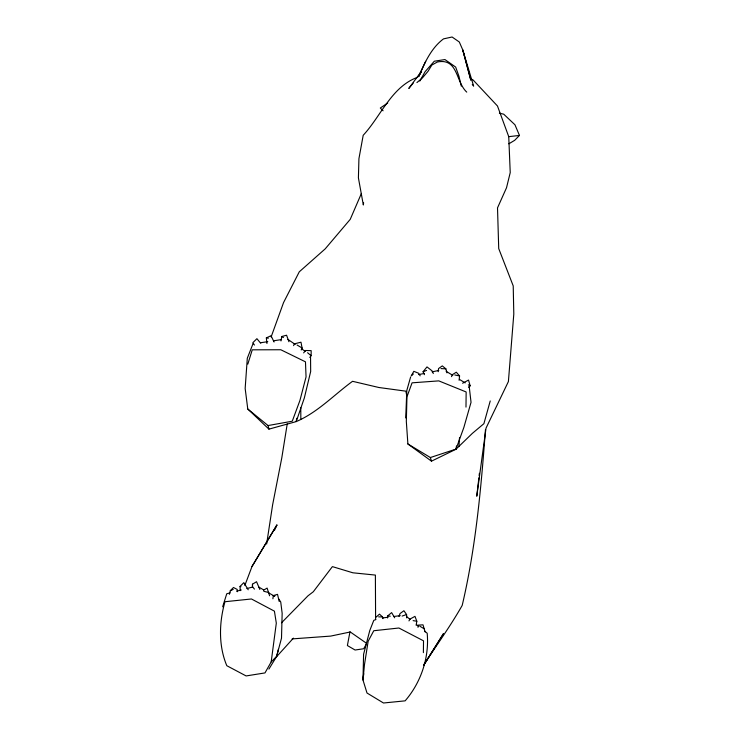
<?xml version="1.0" encoding="UTF-8"?>
<svg xmlns="http://www.w3.org/2000/svg" width="740" height="740" viewBox="0 0 740 740"><rect width="100%" height="100%" fill="white"/><g stroke="black" fill="none" stroke-linecap="round" stroke-linejoin="round"><path stroke-width="1.11" d="M259.86 589.466L256.539 581.714L252.479 584.184L252.47 586.589L254.44 589.114M423.391 652.634L423.521 640.831L398.897 628.01L373.774 630.73L368.159 641.238L364.469 664.677L362.989 680.014L367.003 693.019L383.496 703L405.132 700.845C421.051 682.447 429.385 657.49 427.193 633.227L424.492 631.054M465.987 407.102L466.154 391.969L438.783 380.878L412.069 382.83L406.954 396.797L406.325 421.411L407.888 443.982L431.485 461.159L455.942 449.273L472.398 433.335L483.904 423.668L490.232 400.96M405.724 417.915L406.815 390.424L410.626 376.984M458.92 446.581L459.54 437.497M485.459 429.709C481.065 488.641 475.755 547.804 462.195 605.422C450.558 625.985 436.674 645.002 423.835 664.714M387.51 617.965L387.704 615.948L391.608 612.6L394.688 617.798M438.2 371.684L438.543 368.566L442.289 365.893L445.868 368.825L446.988 372.877M459.096 380.249L459.577 375.957L456.312 372.211L452.501 374.597L451.511 376.669M478.873 477.901L476.773 496.226L486.023 428.146L508.399 381.553L513.801 314.065L513.218 285.908L498.723 248.594L497.511 207.875L506.521 187.756L510.23 172.596L508.741 136.66L497.484 106.005L473.138 80.013L471.241 78.995M479.132 475.607L479.4 473.313M363.747 673.668L362.989 680.014L363.581 654.317L369.769 630.563L373.783 620.361L375.901 619.574M363.618 202.797L363.331 204.98L358.41 177.887L358.928 158.684L363.201 135.281C381.007 116.134 391.506 86.617 417.795 77.2M271.182 661.93L276.307 623.145L274.42 611.157L251.452 598.975L224.978 601.722C219.077 622.34 218.374 645.706 226.81 665.713L246.115 675.935L264.976 672.919L271.182 661.93L276.603 656.5L281.505 638.148L282.153 613.303L280.738 602.027L278.499 598.586M272.894 598.78L273.338 595.571L277.528 594.359L279.183 601.444M296.685 418.276L296.222 421.596L268.935 429.135L247.771 409.007L245.162 388.463L247.299 358.243L253.025 343.675M417.998 627.335L418.331 625.115L423.003 624.828L425.121 631.904M266.631 544.048L272.625 504.8L281.801 457.82L287.231 423.937M416.148 625.282L416.814 621.23L414.974 616.355L409.877 619.149L408.97 620.897M456.515 445.952L455.942 449.273L463.86 427.461L471.038 402.32L469.179 386.252M280.978 340.937L281.811 336.506L286.574 335.22L288.924 341.741M349.974 631.803L347.384 645.548L355.08 650.016L363.664 648.758L366.494 643.828M278.388 649.341L276.603 656.5L268.916 669.071M229.391 594.294L230.306 590.696L233.461 587.495L237.216 589.438L237.281 591.732M247.817 364.126L252.248 349.826L280.793 349.752L305.472 361.832L306.046 376.928L299.931 400.451L292.263 421.208L268.056 425.555L247.771 409.007M222.657 606.791L226.755 593.748L230.103 592.879M399.008 616.522L400.007 613.58L403.901 610.74L406.584 614.533L406.732 617.872M271.136 336.931L283.54 302.605L299.284 271.811L325.193 248.871L350.233 219.345L361.416 193.436M244.857 585.433L252.016 566.47L276.899 525.002L274.577 530.136M293.604 345.645L294.335 343.86L300.976 342.195L302.096 348.013L301.208 349.974M421.56 71.382L418.785 76.248C424.871 62.521 431.161 48.146 443.482 38.887L452.085 37L459.309 42.004L462.778 49.95L470.788 79.994L462.778 49.95L473.628 86.117L472.277 84.425M418.785 76.248L425.694 61.3M419.811 81.067L425.13 71.65L434.334 61.207L444.944 59.561L455.674 67.081L458.967 76.331L461.316 86.164M423.872 664.853L443.5 633.616L423.548 665.538M276.899 525.002L252.016 566.47M421.449 71.308L408.795 88.43L413.161 83.176M303.65 352.887L305.426 350.501L311.151 350.64L311.161 355.709L309.773 357.411M424.455 374.68L423.067 371.739L426.989 366.911L432.105 370.888L433.316 373.543M274.059 659.497L293.41 638.13M499.398 113.165L503.727 114.191L514.957 124.783L519.471 135.439L514.698 140.304L508.852 143.81M281.524 622.784L307.997 595.811L313.307 591.75L332.399 566.618L352.878 572.797L375.384 575.082L375.606 619.241M240.222 590.631L240.056 586.413L243.83 582.639L248.205 589.78M468.633 387.307L470.168 385.818L468.531 380.073L462.583 383.237M413.318 374.014L411.246 375.883L413.817 371.323L418.637 373.265L420.163 375.846M376.179 617.058L379.481 614.145L382.515 616.91L382.932 618.649M416.935 82.575L422.411 77.922L428.09 71.225L431.827 65.083L437.358 62.003C458.171 57.803 455.637 81.946 466.746 92.112M387.723 102.971L380.314 108.022L383.079 110.797M263.477 590.252L267.121 588.078L269.582 595.765M310.55 357.272L310.671 371.489L304.344 397.944L296.222 421.596C317.849 412.291 333.842 394.966 352.545 381.304L378.825 387.492L405.835 391.164L406.796 395.669M266.946 343.499L266.354 337.893L271.007 335.701L274.078 342M230.306 590.696L233.22 589.419M423.067 371.739L426.582 370.416M402.125 616.068L406.584 614.533M407.888 443.982L430.384 457.533L454.24 449.68M236.8 591.149L241.268 589.993M246.846 588.55L252.433 587.107M418.701 374.588L424.279 373.441M432.095 371.841L438.792 370.472M260.998 342.685L267.788 341.667M273.439 340.816L281.357 339.623M382.423 617.965L388 617.243M393.569 616.522L400.257 615.652M508.741 136.66L519.471 135.439M292.115 638.907L330.688 636.095L350.279 631.979L366.272 643.106M378.621 616.864L382.515 616.91M440.985 368.585L445.868 368.825M387.704 615.948L390.257 616.198M273.338 595.571L274.984 595.83M413.105 620.629L416.814 621.23M266.354 337.893L268.352 338.236M454.767 374.958L459.577 375.957M263.782 591.288L268.75 592.518M240.056 586.413L240.963 586.718M468.328 384.837L470.168 385.818M258.861 587.098L263.764 589.974M268.675 592.842L274.568 596.292M297.036 345.007L302.096 348.013M419.765 626.16L424.381 628.917M446.118 371.295L452.797 375.356M459.475 379.426L465.192 382.904M281.811 336.506L283.439 337.551M287.925 339.401L295.232 344.433M301.615 348.827L305.269 351.343M406.519 616.522L410.108 619.426M416.407 624.514L418.202 625.966M307.572 352.73L311.161 355.709M260.711 343.286L256.919 338.689L252.867 342.694L254.421 345.043M430.384 457.533L431.485 461.159M268.056 425.555L268.935 429.135M252.479 584.184L252.507 587.495M300.782 407.796L300.838 419.229"/></g></svg>
